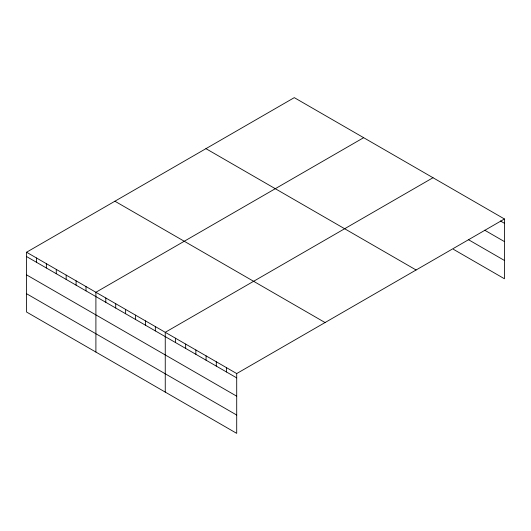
<?xml version="1.0" encoding="UTF-8"?>
<svg xmlns="http://www.w3.org/2000/svg" width="531" height="531" viewBox="0 0 531 531"><rect width="100%" height="100%" fill="white"/><g stroke="black" fill="none" stroke-linecap="round" stroke-linejoin="round"><path stroke-width="0.8" d="M26.55 252.232L236.707 373.558L236.707 433.356L26.55 312.022L26.55 252.232L294.293 97.644L504.45 218.978L504.45 278.768L453.414 249.304M363.649 137.688L95.899 292.269L95.899 352.06M432.997 177.726L165.254 332.306L165.254 392.104M236.707 373.558L504.45 218.978M500.368 220.949L504.45 223.305M484.717 230.215L504.45 241.605M468.382 239.647L504.45 260.469M205.942 148.66L416.092 269.987M114.908 201.216L325.058 322.549M26.55 256.553L236.707 377.886M26.55 274.859L236.707 396.192M26.55 293.716L236.707 415.05M226.498 367.664L226.498 371.992M216.29 361.77L216.29 366.098M206.081 355.883L206.081 360.204M195.873 349.989L195.873 354.31M185.664 344.095L185.664 348.422M175.456 338.201L175.456 342.528M155.344 326.585L155.344 330.913M145.434 320.87L145.434 325.191M135.531 315.149L135.531 319.476M125.621 309.427L125.621 313.755M115.718 303.705L115.718 308.033M105.808 297.991L105.808 302.312M85.995 286.548L85.995 290.875M76.086 280.826L76.086 285.154M66.176 275.111L66.176 279.432M56.273 269.39L56.273 273.717M46.363 263.668L46.363 267.996M36.46 257.947L36.46 262.274"/></g></svg>
